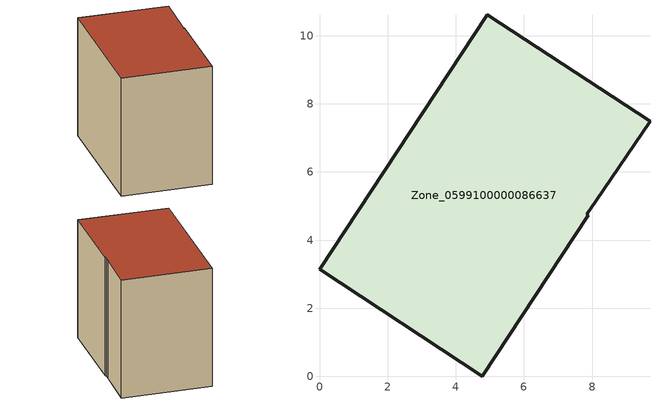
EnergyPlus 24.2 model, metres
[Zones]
Zone_0599100000086637
 floor ground (C_G): 9.7,7.49 8.1,5.14 7.84,4.76 7.89,4.73 4.78,0 0,3.14 4.93,10.62 z0
 wall outside (C_F): 8.1,5.14 9.7,7.49 4.93,10.62 0,3.14 4.78,0 7.89,4.73 7.84,4.76 8.1,5.14 z0:7.84
 roof outside (C_R): 7.84,4.76 8.1,5.14 9.7,7.49 4.93,10.62 0,3.14 4.78,0 7.89,4.73 z7.84
[BUILDING]
Pand.0599100000086637: North Axis=0; Terrain=City; Loads Convergence Tolerance Value=0.04; Temperature Convergence Tolerance Value=0.4; Solar Distribution=FullExterior; Maximum Number of Warmup Days=25; Minimum Number of Warmup Days=1
[Site:Location]
Rotterdam.The.Hague.AP_ZH_NLD Design_Conditions: Latitude=51.96; Longitude=4.45; Time Zone=1; Elevation=-4.5
[SITE:GROUNDTEMPERATURE:BUILDINGSURFACE]
18, 18, 18, 18, 18, 18, 18, 18, 18, 18, 18, 18
[MATERIAL] Thermal Absorptance=0.9; Solar Absorptance=0.7; Visible Absorptance=0.7
Name | Roughness | Thickness | Conductivity | Density | Specific Heat
G.TC.1975-1991 | MediumSmooth | 0.15 | 0.288461 | 540 | 1210
F.TC.1975-1991 | Rough | 0.3 | 0.230769 | 1920 | 840
R.TC.1975-1991 | MediumRough | 0.2 | 0.153846 | 1500 | 1000
[CONSTRUCTION]
C_G: G.TC.1975-1991
C_F: F.TC.1975-1991
C_R: R.TC.1975-1991
[ZONE]
Zone_0599100000086637: Type=1; Multiplier=1; Ceiling Height=Autocalculate; Volume=Autocalculate; Floor Area=autocalculate; Part of Total Floor Area=Yes
[ZONEINFILTRATION:DESIGNFLOWRATE]
Infil_Zone_0599100000086637: Zone or ZoneList or Space or SpaceList=Zone_0599100000086637; Schedule=AlwaysOn; Design Flow Rate Calculation Method=Flow/Area; Flow Rate per Floor Area=0.003; Constant Term Coefficient=1; Temperature Term Coefficient=0; Velocity Term Coefficient=0; Velocity Squared Term Coefficient=0
[HVACTEMPLATE:ZONE:IDEALLOADSAIRSYSTEM]
Zone_0599100000086637: Maximum Heating Supply Air Temperature=50; Minimum Cooling Supply Air Temperature=13; Maximum Heating Supply Air Humidity Ratio=0.0156; Minimum Cooling Supply Air Humidity Ratio=0.0077; Heating Limit=NoLimit; Cooling Limit=NoLimit; Dehumidification Control Type=ConstantSensibleHeatRatio; Cooling Sensible Heat Ratio=0.7; Dehumidification Setpoint=60; Humidification Control Type=None; Humidification Setpoint=30; Outdoor Air Method=None; Outdoor Air Flow Rate per Person=0.00944; Outdoor Air Flow Rate per Zone Floor Area=0; Outdoor Air Flow Rate per Zone=0; Demand Controlled Ventilation Type=None; Outdoor Air Economizer Type=NoEconomizer; Heat Recovery Type=None; Sensible Heat Recovery Effectiveness=0.7; Latent Heat Recovery Effectiveness=0.65
[ZONECONTROL:THERMOSTAT]
ThermostatControl_Zone_0599100000086637: Zone or ZoneList=Zone_0599100000086637; Control Type Schedule=DualSetpointControlType; Control 1=Thermostat_Zone_0599100000086637; Temperature Difference Between Cutout And Setpoint=0
[THERMOSTATSETPOINT:DUALSETPOINT]
Thermostat_Zone_0599100000086637: Heating Setpoint Temperature Schedule=HeatingSetpoint_Zone_0599100000086637; Cooling Setpoint Temperature Schedule=CoolingSetpoint_Zone_0599100000086637
[SCHEDULE:COMPACT]
HeatingSetpoint_Zone_0599100000086637: Through: 12/31, For: AllDays, Until: 24:00, 21
CoolingSetpoint_Zone_0599100000086637: Through: 12/31, For: AllDays, Until: 24:00, 24
DualSetpointControlType: Through: 12/31, For: AllDays, Until: 24:00, 4
AlwaysOn: Through: 12/31, For: AllDays, Until: 24:00, 1
